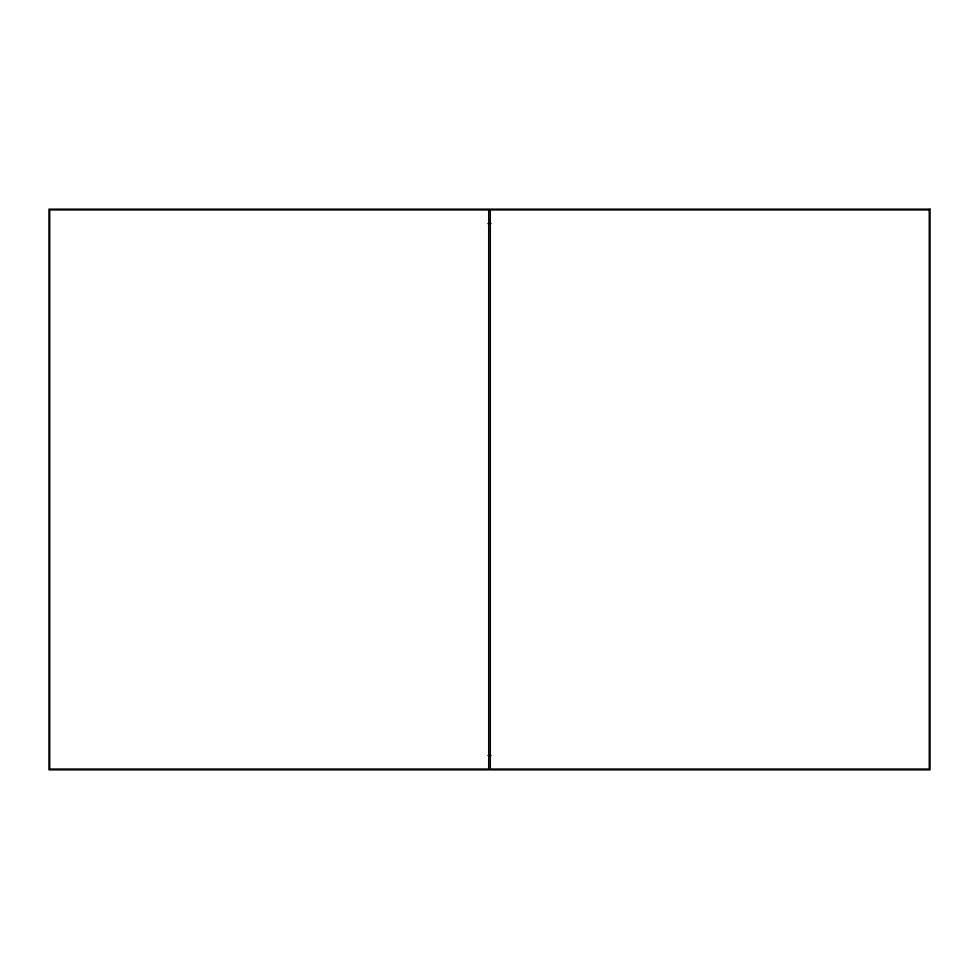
<?xml version="1.0" encoding="UTF-8"?>
<svg xmlns="http://www.w3.org/2000/svg" width="979" height="979" viewBox="0 0 979 979"><rect width="100%" height="100%" fill="white"/><g stroke="black" fill="none" stroke-linecap="round" stroke-linejoin="round"><path stroke-width="1.47" d="M487.97 223.567L491.03 223.567M487.97 755.433L491.03 755.433M930.05 209.151L48.95 209.151L48.95 769.849L930.05 769.849L930.05 209.151M488.705 209.947L49.745 209.947L49.745 769.053L488.705 769.053L488.705 209.947M929.255 209.947L490.295 209.947L490.295 769.053L929.255 769.053L929.255 209.947"/></g></svg>
